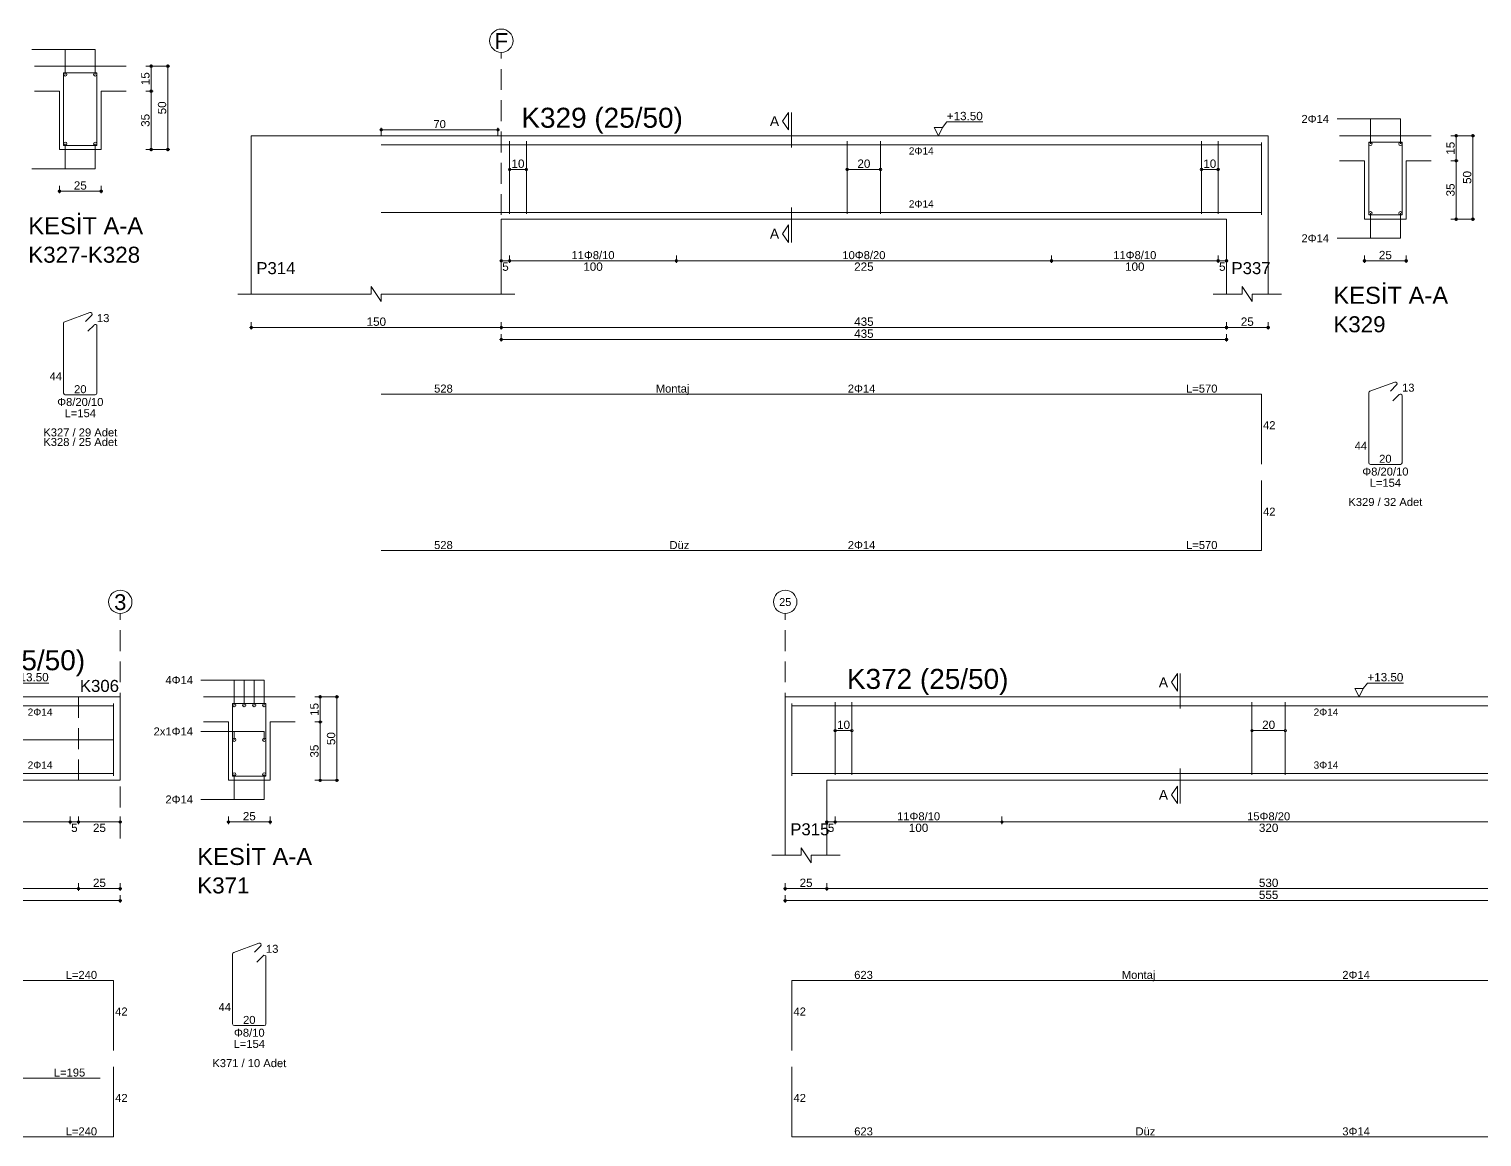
# Model space of a CAD drawing. Header units: millimetres. Extents: x 23801 to 80069, y 9628 to 14137.
# Drawn here: x 77034 to 78342, y 11961 to 12958 of the extents above; entities that cross this region are included whole.
import ezdxf

# ---------------------------------------------------------------- set-up
doc = ezdxf.new("R2010")
doc.units = ezdxf.units.MM
doc.linetypes.add('DASHDOT2', pattern=[12.7, 6.35, -3.175, 0, -3.175])
doc.linetypes.add('DASHED4', pattern=[18.75, 12.5, -6.25])
doc.layers.add('aks', color=251, linetype='DASHDOT2', lineweight=35)
for name, color, linetype in [('Donatı Topl. Uzun. Yazısı', 7, 'Continuous'), ('Donatı Uz. Yazısı', 7, 'Continuous'), ('Donatı Yazısı', 7, 'Continuous'), ('Donatı Çizgisi', 7, 'Continuous'), ('Kiriş', 7, 'Continuous'), ('Standart', 7, 'Continuous'), ('Ölçülendirme', 7, 'Continuous')]:
    doc.layers.add(name, color=color, linetype=linetype)
doc.styles.add('arial_1_18', font='arial.ttf', dxfattribs={"height": 0.2})

# ---------------------------------------------------------------- blocks, each defined once
blk = doc.blocks.new('IDE213Entity7542')
at = {"layer": 'Donatı Çizgisi', "color": 5, "linetype": 'Continuous', "lineweight": 5}
for points in [[(13728.21, 2039.2), (13728.21, 2082.8)], [(13728.21, 2082.8), (13748.21, 2082.8)], [(13748.21, 2039.2), (13748.21, 2082.8)], [(13728.21, 2039.2), (13748.21, 2039.2)], [(13728.89, 1933.44), (13743.89, 1938.91)], [(13741.32, 1933.59), (13744.96, 1937.23)], [(13728.21, 1890.62), (13728.21, 1932.49)], [(13742.7, 1927.68), (13746.47, 1931.46)], [(13748.21, 1890.62), (13748.21, 1930.74)], [(13729.23, 1889.6), (13747.19, 1889.6)]]:
    blk.add_lwpolyline(points, dxfattribs=at)
for centre in [(13729.21, 2081.8), (13747.21, 2081.8), (13729.21, 2040.2), (13747.21, 2040.2)]:
    blk.add_circle(centre, 1, dxfattribs=at)
for centre, start, end in [((13744.24, 1937.95), 315, 110), ((13729.23, 1932.49), 110, 180), ((13747.19, 1930.74), 0, 135), ((13729.23, 1890.62), 180, 270), ((13747.19, 1890.62), 270, 0)]:
    blk.add_arc(centre, 1.02, start, end, dxfattribs=at)
at = {"layer": 'Kiriş', "color": 1, "linetype": 'Continuous', "lineweight": 5}
for points in [[(13710.71, 2086.7), (13765.71, 2086.7)], [(13710.71, 2071.7), (13725.71, 2071.7)], [(13725.71, 2036.7), (13725.71, 2071.7)], [(13750.71, 2071.7), (13765.71, 2071.7)], [(13750.71, 2036.7), (13750.71, 2071.7)], [(13725.71, 2036.7), (13750.71, 2036.7)]]:
    blk.add_lwpolyline(points, dxfattribs=at)
at = {"layer": 'Ölçülendirme', "color": 1, "linetype": 'Continuous', "lineweight": 5}
for points in [[(13709.21, 2096.8), (13747.21, 2096.8)], [(13729.21, 2081.8), (13729.21, 2096.8)], [(13747.21, 2081.8), (13747.21, 2096.8)], [(13777.46, 2086.7), (13791.96, 2086.7)], [(13780.71, 2035.7), (13780.71, 2087.7)], [(13790.71, 2035.7), (13790.71, 2087.7)], [(13777.46, 2071.7), (13781.96, 2071.7)], [(13729.21, 2025.2), (13729.21, 2040.2)], [(13747.21, 2025.2), (13747.21, 2040.2)], [(13777.46, 2036.7), (13791.96, 2036.7)], [(13709.21, 2025.2), (13747.21, 2025.2)], [(13725.71, 2010.45), (13725.71, 2014.95)], [(13750.71, 2010.45), (13750.71, 2014.95)], [(13724.71, 2011.7), (13751.71, 2011.7)]]:
    blk.add_lwpolyline(points, dxfattribs=at)
for centre in [(13780.71, 2086.7), (13790.71, 2086.7), (13780.71, 2071.7), (13780.71, 2036.7), (13790.71, 2036.7), (13725.71, 2011.7), (13750.71, 2011.7)]:
    blk.add_circle(centre, 0.75, dxfattribs=at)
at = {"layer": 'Donatı Topl. Uzun. Yazısı', "color": 1, "linetype": 'Continuous', "lineweight": 5, "style": 'arial_1_18'}
blk.add_text('L=154', height=4.8, dxfattribs=at).set_placement((13728.8, 1876.16))
at = {"layer": 'Donatı Uz. Yazısı', "color": 1, "linetype": 'Continuous', "lineweight": 5, "style": 'arial_1_18'}
for s, p in [('13', (13748.21, 1933.2)), ('44', (13719.8, 1898.32)), ('20', (13734.49, 1890.56))]:
    blk.add_text(s, height=4.8, dxfattribs=at).set_placement(p)
at = {"layer": 'Donatı Yazısı', "color": 5, "linetype": 'Continuous', "lineweight": 5, "style": 'arial_1_18'}
for s, p in [('Φ8/20/10', (13724.35, 1882.88)), ('K327 / 29 Adet', (13716.03, 1864.64)), ('K328 / 25 Adet', (13716.03, 1858.88))]:
    blk.add_text(s, height=4.8, dxfattribs=at).set_placement(p)
at = {"layer": 'Kiriş', "color": 1, "linetype": 'Continuous', "lineweight": 5, "style": 'arial_1_18'}
for s, height, p in [('KESİT A-A', 10.2, (13707.01, 1985.9)), ('K327-K328', 9.6, (13707.01, 1968.82))]:
    blk.add_text(s, height=height, dxfattribs=at).set_placement(p)
at = {"layer": 'Ölçülendirme', "color": 1, "linetype": 'Continuous', "lineweight": 5, "style": 'arial_1_18'}
for s, p in [('15', (13779.75, 2075.32)), ('35', (13779.75, 2050.32)), ('50', (13789.75, 2057.82))]:
    blk.add_text(s, height=5, rotation=90, dxfattribs=at).set_placement(p)
blk.add_text('25', height=5, dxfattribs=at).set_placement((13734.33, 2012.66))
blk = doc.blocks.new('IDE213Entity7543')
at = {"layer": 'aks', "color": 30, "linetype": 'DASHED4', "lineweight": 5}
blk.add_lwpolyline([(13958.33, 2001.7), (13958.33, 2136.7)], dxfattribs=at)
at = {"layer": 'aks', "color": 1, "linetype": 'Continuous', "lineweight": 5}
blk.add_circle((13958.33, 2143.7), 7, dxfattribs=at)
at = {"layer": 'Donatı Çizgisi', "color": 5, "linetype": 'Continuous', "lineweight": 5}
for points in [[(13963.33, 2039.9), (13963.33, 2083.5)], [(13973.33, 2039.9), (13973.33, 2083.5)], [(14165.83, 2039.9), (14165.83, 2083.5)], [(14185.83, 2039.9), (14185.83, 2083.5)], [(14378.33, 2039.9), (14378.33, 2083.5)], [(14388.33, 2039.9), (14388.33, 2083.5)], [(13886.33, 2081.3), (14414.33, 2081.3)], [(14414.33, 2039.3), (14414.33, 2082.7)], [(14478.67, 2039.2), (14478.67, 2082.8)], [(14478.67, 2082.8), (14498.67, 2082.8)], [(14498.67, 2039.2), (14498.67, 2082.8)], [(13886.33, 2040.7), (14414.33, 2040.7)], [(14478.67, 2039.2), (14498.67, 2039.2)], [(14479.34, 1933.44), (14494.34, 1938.91)], [(14491.77, 1933.59), (14495.41, 1937.23)], [(13886.33, 1931.7), (14414.33, 1931.7)], [(14414.33, 1889.7), (14414.33, 1931.7)], [(14478.67, 1890.62), (14478.67, 1932.49)], [(14493.15, 1927.68), (14496.93, 1931.46)], [(14498.67, 1890.62), (14498.67, 1930.74)], [(14479.69, 1889.6), (14497.65, 1889.6)], [(14414.33, 1837.85), (14414.33, 1879.85)], [(13886.33, 1837.85), (14414.33, 1837.85)]]:
    blk.add_lwpolyline(points, dxfattribs=at)
for centre in [(14479.67, 2081.8), (14497.67, 2081.8), (14479.67, 2040.2), (14497.67, 2040.2)]:
    blk.add_circle(centre, 1, dxfattribs=at)
for centre, start, end in [((14494.69, 1937.95), 315, 110), ((14479.69, 1932.49), 110, 180), ((14497.65, 1930.74), 0, 135), ((14479.69, 1890.62), 180, 270), ((14497.65, 1890.62), 270, 0)]:
    blk.add_arc(centre, 1.02, start, end, dxfattribs=at)
at = {"layer": 'Kiriş', "color": 1, "linetype": 'Continuous', "lineweight": 5}
for points in [[(13808.33, 2086.7), (14418.33, 2086.7)], [(13808.33, 1991.7), (13808.33, 2086.7)], [(14418.33, 1991.7), (14418.33, 2086.7)], [(14461.17, 2086.7), (14516.17, 2086.7)], [(14461.17, 2071.7), (14476.17, 2071.7)], [(14476.17, 2036.7), (14476.17, 2071.7)], [(14501.17, 2071.7), (14516.17, 2071.7)], [(14501.17, 2036.7), (14501.17, 2071.7)], [(13958.33, 2036.7), (14393.33, 2036.7)], [(13958.33, 1991.7), (13958.33, 2036.7)], [(14393.33, 1991.7), (14393.33, 2036.7)], [(14476.17, 2036.7), (14501.17, 2036.7)], [(13886.33, 1987.2), (13880.33, 1996.2)], [(13880.33, 1991.7), (13880.33, 1996.2)], [(14408.83, 1987.2), (14402.83, 1996.2)], [(14402.83, 1991.7), (14402.83, 1996.2)], [(13800.33, 1991.7), (13880.33, 1991.7)], [(13886.33, 1991.7), (13966.33, 1991.7)], [(13886.33, 1987.2), (13886.33, 1991.7)], [(14385.33, 1991.7), (14402.83, 1991.7)], [(14408.83, 1991.7), (14426.33, 1991.7)], [(14408.83, 1987.2), (14408.83, 1991.7)]]:
    blk.add_lwpolyline(points, dxfattribs=at)
at = {"layer": 'Ölçülendirme', "color": 1, "linetype": 'Continuous', "lineweight": 5}
for points in [[(14127.08, 2095.45), (14130.58, 2100.7)], [(14130.58, 2090.2), (14130.58, 2100.7)], [(14132.33, 2079.7), (14132.33, 2100.7)], [(14130.58, 2090.2), (14127.08, 2095.45)], [(14223.08, 2091.7), (14225.58, 2095.03)], [(14225.58, 2095.03), (14247.14, 2095.03)], [(14459.67, 2096.8), (14497.67, 2096.8)], [(14479.67, 2081.8), (14479.67, 2096.8)], [(14497.67, 2081.8), (14497.67, 2096.8)], [(13885.33, 2090.3), (13957.33, 2090.3)], [(13886.33, 2087.05), (13886.33, 2091.55)], [(13956.33, 2087.05), (13956.33, 2091.55)], [(14220.58, 2086.7), (14218.08, 2091.7)], [(14218.08, 2091.7), (14223.08, 2091.7)], [(14223.08, 2091.7), (14220.58, 2086.7)], [(14220.58, 2086.7), (14220.58, 2086.7)], [(14527.92, 2086.7), (14542.42, 2086.7)], [(14531.17, 2035.7), (14531.17, 2087.7)], [(14541.17, 2035.7), (14541.17, 2087.7)], [(13963.33, 2066.5), (13973.33, 2066.5)], [(14165.83, 2066.5), (14185.83, 2066.5)], [(14378.33, 2066.5), (14388.33, 2066.5)], [(14527.92, 2071.7), (14532.42, 2071.7)], [(14132.33, 2022.7), (14132.33, 2043.7)], [(14479.67, 2025.2), (14479.67, 2040.2)], [(14497.67, 2025.2), (14497.67, 2040.2)], [(14127.08, 2027.95), (14130.58, 2033.2)], [(14130.58, 2022.7), (14130.58, 2033.2)], [(14527.92, 2036.7), (14542.42, 2036.7)], [(14130.58, 2022.7), (14127.08, 2027.95)], [(14459.67, 2025.2), (14497.67, 2025.2)], [(13958.33, 2010.45), (13958.33, 2014.95)], [(13963.33, 2010.45), (13963.33, 2014.95)], [(14063.33, 2010.45), (14063.33, 2014.95)], [(14288.33, 2010.45), (14288.33, 2014.95)], [(14388.33, 2010.45), (14388.33, 2014.95)], [(14393.33, 2010.45), (14393.33, 2014.95)], [(14476.17, 2010.45), (14476.17, 2014.95)], [(14501.17, 2010.45), (14501.17, 2014.95)], [(13957.33, 2011.7), (14394.33, 2011.7)], [(14475.17, 2011.7), (14502.17, 2011.7)], [(13807.33, 1971.7), (14419.33, 1971.7)], [(13808.33, 1970.45), (13808.33, 1974.95)], [(13958.33, 1970.45), (13958.33, 1974.95)], [(14393.33, 1970.45), (14393.33, 1974.95)], [(14418.33, 1970.45), (14418.33, 1974.95)], [(13957.33, 1964.5), (14394.33, 1964.5)], [(13958.33, 1963.25), (13958.33, 1967.75)], [(14393.33, 1963.25), (14393.33, 1967.75)]]:
    blk.add_lwpolyline(points, dxfattribs=at)
for centre in [(13886.33, 2090.3), (13956.33, 2090.3), (14531.17, 2086.7), (14541.17, 2086.7), (13963.33, 2066.5), (13973.33, 2066.5), (14165.83, 2066.5), (14185.83, 2066.5), (14378.33, 2066.5), (14388.33, 2066.5), (14531.17, 2071.7), (14531.17, 2036.7), (14541.17, 2036.7), (13958.33, 2011.7), (13963.33, 2011.7), (13963.33, 2011.7), (14063.33, 2011.7), (14063.33, 2011.7), (14288.33, 2011.7), (14288.33, 2011.7), (14388.33, 2011.7), (14388.33, 2011.7), (14393.33, 2011.7), (14476.17, 2011.7), (14501.17, 2011.7), (13808.33, 1971.7), (13958.33, 1971.7), (13958.33, 1971.7), (14393.33, 1971.7), (14393.33, 1971.7), (14418.33, 1971.7), (13958.33, 1964.5), (14393.33, 1964.5)]:
    blk.add_circle(centre, 0.75, dxfattribs=at)
at = {"layer": 'aks', "color": 1, "linetype": 'Continuous', "lineweight": 5, "style": 'arial_1_18'}
blk.add_text('F', height=9.45, dxfattribs=at).set_placement((13954.3, 2138.82))
at = {"layer": 'Donatı Topl. Uzun. Yazısı', "color": 1, "linetype": 'Continuous', "lineweight": 5, "style": 'arial_1_18'}
for s, p in [('L=570', (14369.1, 1932.66)), ('L=154', (14479.25, 1876.16)), ('L=570', (14369.1, 1838.81))]:
    blk.add_text(s, height=4.8, dxfattribs=at).set_placement(p)
at = {"layer": 'Donatı Uz. Yazısı', "color": 1, "linetype": 'Continuous', "lineweight": 5, "style": 'arial_1_18'}
for s, p in [('528', (13918.01, 1932.66)), ('13', (14498.67, 1933.2)), ('42', (14415.29, 1910.7)), ('44', (14470.25, 1898.32)), ('20', (14484.94, 1890.56)), ('42', (14415.29, 1858.85)), ('528', (13918.01, 1838.81))]:
    blk.add_text(s, height=4.8, dxfattribs=at).set_placement(p)
at = {"layer": 'Donatı Yazısı', "color": 5, "linetype": 'Continuous', "lineweight": 5, "style": 'arial_1_18'}
for s, p in [('2Φ14', (14438.33, 2094.4)), ('2Φ14', (14438.33, 2022.8)), ('2Φ14', (14166.17, 1932.66)), ('Φ8/20/10', (14474.81, 1882.88)), ('K329 / 32 Adet', (14466.48, 1864.64)), ('2Φ14', (14166.17, 1838.81))]:
    blk.add_text(s, height=4.8, dxfattribs=at).set_placement(p)
for p in [(14202.79, 2075.42), (14202.79, 2043.66)]:
    blk.add_text('2Φ14', height=4.32, rotation=360, dxfattribs=at).set_placement(p)
at = {"layer": 'Donatı Yazısı', "color": 1, "linetype": 'Continuous', "lineweight": 5, "style": 'arial_1_18'}
for s, p in [('Montaj', (14051, 1932.66)), ('Düz', (14059.21, 1838.81))]:
    blk.add_text(s, height=4.8, dxfattribs=at).set_placement(p)
at = {"layer": 'Kiriş', "color": 1, "linetype": 'Continuous', "lineweight": 5, "style": 'arial_1_18'}
for s, height, p in [('K329 (25/50)', 12, (13970.33, 2091.5)), ('P314', 7.2, (13811.33, 2003.7)), ('P337', 7.2, (14396.33, 2003.7)), ('KESİT A-A', 10.2, (14457.47, 1985.9)), ('K329', 9.6, (14457.47, 1968.82))]:
    blk.add_text(s, height=height, dxfattribs=at).set_placement(p)
at = {"layer": 'Ölçülendirme', "color": 1, "linetype": 'Continuous', "lineweight": 5, "style": 'arial_1_18'}
for s, height, p in [('+13.50', 5, (14225.58, 2096.03)), ('70', 4.8, (13917.6, 2091.3)), ('A', 5.95, (14119.44, 2092.48)), ('A', 5.95, (14119.44, 2024.98)), ('25', 5, (14484.78, 2012.66)), ('5', 5, (13958.89, 2005.7)), ('100', 5, (14007.51, 2005.7)), ('225', 5, (14170.01, 2005.7)), ('100', 5, (14332.51, 2005.7)), ('5', 5, (14388.89, 2005.7)), ('150', 5, (13877.51, 1972.7)), ('435', 5, (14170.01, 1972.7)), ('435', 5, (14170.01, 1965.5)), ('25', 5, (14401.95, 1972.7))]:
    blk.add_text(s, height=height, dxfattribs=at).set_placement(p)
for s, rotation, p in [('15', 90, (14530.21, 2075.32)), ('10', 360, (13964.45, 2067.46)), ('20', 360, (14171.95, 2067.46)), ('10', 360, (14379.45, 2067.46)), ('35', 90, (14530.21, 2050.32)), ('50', 90, (14540.21, 2057.82))]:
    blk.add_text(s, height=5, rotation=rotation, dxfattribs=at).set_placement(p)
at = {"layer": 'Ölçülendirme', "color": 5, "linetype": 'Continuous', "lineweight": 5, "style": 'arial_1_18'}
for s, p in [('11Φ8/10', (14000.4, 2012.7)), ('10Φ8/20', (14162.9, 2012.7)), ('11Φ8/10', (14325.4, 2012.7))]:
    blk.add_text(s, height=4.8, dxfattribs=at).set_placement(p)
blk = doc.blocks.new('IDE213Entity7573')
at = {"layer": 'aks', "color": 30, "linetype": 'DASHED4', "lineweight": 5}
for points in [[(13595.45, 1648.65), (13595.45, 1783.65)], [(13725.45, 1648.65), (13725.45, 1783.65)], [(13595.45, 1587.65), (13595.45, 1598.65)]]:
    blk.add_lwpolyline(points, dxfattribs=at)
at = {"layer": 'aks', "color": 1, "linetype": 'Continuous', "lineweight": 5}
for centre in [(13595.45, 1790.65), (13725.45, 1790.65)]:
    blk.add_circle(centre, 7, dxfattribs=at)
at = {"layer": 'Donatı Çizgisi', "color": 5, "linetype": 'Continuous', "lineweight": 5}
for points in [[(13523.45, 1728.25), (13721.45, 1728.25)], [(13525.45, 1726.25), (13665.45, 1726.25)], [(13642.95, 1686.85), (13642.95, 1730.45)], [(13652.95, 1686.85), (13652.95, 1730.45)], [(13721.45, 1686.25), (13721.45, 1729.65)], [(13792.87, 1686.15), (13792.87, 1729.75)], [(13792.87, 1729.75), (13812.87, 1729.75)], [(13812.87, 1686.15), (13812.87, 1729.75)], [(13525.95, 1707.95), (13720.95, 1707.95)], [(13523.45, 1687.65), (13721.45, 1687.65)], [(13792.87, 1686.15), (13812.87, 1686.15)], [(13525.45, 1578.65), (13665.45, 1578.65)], [(13792.87, 1537.57), (13792.87, 1579.44)], [(13793.54, 1580.39), (13808.55, 1585.86)], [(13805.98, 1580.54), (13809.62, 1584.18)], [(13807.36, 1574.63), (13811.13, 1578.41)], [(13812.87, 1537.57), (13812.87, 1577.69)], [(13523.45, 1563.55), (13721.45, 1563.55)], [(13721.45, 1521.55), (13721.45, 1563.55)], [(13793.89, 1536.55), (13811.85, 1536.55)], [(13721.45, 1469.7), (13721.45, 1511.7)], [(13533.45, 1505), (13713.45, 1505)], [(13523.45, 1469.7), (13721.45, 1469.7)]]:
    blk.add_lwpolyline(points, dxfattribs=at)
for centre in [(13793.87, 1728.75), (13799.87, 1728.75), (13805.87, 1728.75), (13811.87, 1728.75), (13793.87, 1707.95), (13811.87, 1707.95), (13793.87, 1687.15), (13811.87, 1687.15)]:
    blk.add_circle(centre, 1, dxfattribs=at)
for centre, start, end in [((13793.89, 1579.44), 110, 180), ((13808.9, 1584.9), 315, 110), ((13811.85, 1577.69), 0, 135), ((13793.89, 1537.57), 180, 270), ((13811.85, 1537.57), 270, 0)]:
    blk.add_arc(centre, 1.02, start, end, dxfattribs=at)
at = {"layer": 'Kiriş', "color": 1, "linetype": 'Continuous', "lineweight": 5}
for points in [[(13445.45, 1733.65), (13725.45, 1733.65)], [(13445.45, 1638.65), (13445.45, 1733.65)], [(13725.45, 1683.65), (13725.45, 1733.65)], [(13775.37, 1733.65), (13830.37, 1733.65)], [(13775.37, 1718.65), (13790.37, 1718.65)], [(13790.37, 1683.65), (13790.37, 1718.65)], [(13815.37, 1718.65), (13830.37, 1718.65)], [(13815.37, 1683.65), (13815.37, 1718.65)], [(13595.45, 1683.65), (13725.45, 1683.65)], [(13595.45, 1638.65), (13595.45, 1683.65)], [(13790.37, 1683.65), (13815.37, 1683.65)], [(13437.45, 1638.65), (13517.45, 1638.65)], [(13523.45, 1634.15), (13517.45, 1643.15)], [(13517.45, 1638.65), (13517.45, 1643.15)], [(13523.45, 1638.65), (13603.45, 1638.65)], [(13523.45, 1634.15), (13523.45, 1638.65)]]:
    blk.add_lwpolyline(points, dxfattribs=at)
at = {"layer": 'Kiriş', "color": 1, "linetype": 'DASHED4', "lineweight": 5}
for points in [[(13700.45, 1683.65), (13700.45, 1733.65)], [(13725.45, 1683.65), (13725.45, 1733.65)]]:
    blk.add_lwpolyline(points, dxfattribs=at)
at = {"layer": 'Ölçülendirme', "color": 1, "linetype": 'Continuous', "lineweight": 5}
for points in [[(13632.2, 1742.4), (13635.7, 1747.65)], [(13635.7, 1737.15), (13635.7, 1747.65)], [(13637.45, 1726.65), (13637.45, 1747.65)], [(13773.87, 1743.75), (13811.87, 1743.75)], [(13793.87, 1728.75), (13793.87, 1743.75)], [(13799.87, 1728.75), (13799.87, 1743.75)], [(13805.87, 1728.75), (13805.87, 1743.75)], [(13811.87, 1728.75), (13811.87, 1743.75)], [(13522.45, 1737.25), (13594.45, 1737.25)], [(13523.45, 1734), (13523.45, 1738.5)], [(13593.45, 1734), (13593.45, 1738.5)], [(13635.7, 1737.15), (13632.2, 1742.4)], [(13655.95, 1733.65), (13653.45, 1738.65)], [(13653.45, 1738.65), (13658.45, 1738.65)], [(13658.45, 1738.65), (13655.95, 1733.65)], [(13658.45, 1738.65), (13660.95, 1741.98)], [(13660.95, 1741.98), (13682.51, 1741.98)], [(13845.37, 1682.65), (13845.37, 1734.65)], [(13855.37, 1682.65), (13855.37, 1734.65)], [(13655.95, 1733.65), (13655.95, 1733.65)], [(13842.12, 1733.65), (13856.62, 1733.65)], [(13842.12, 1718.65), (13846.62, 1718.65)], [(13642.95, 1713.45), (13652.95, 1713.45)], [(13773.87, 1712.95), (13811.87, 1712.95)], [(13793.87, 1707.95), (13793.87, 1712.95)], [(13811.87, 1707.95), (13811.87, 1712.95)], [(13637.45, 1669.65), (13637.45, 1690.65)], [(13793.87, 1672.15), (13793.87, 1687.15)], [(13811.87, 1672.15), (13811.87, 1687.15)], [(13842.12, 1683.65), (13856.62, 1683.65)], [(13632.2, 1674.9), (13635.7, 1680.15)], [(13635.7, 1669.65), (13632.2, 1674.9)], [(13635.7, 1669.65), (13635.7, 1680.15)], [(13773.87, 1672.15), (13811.87, 1672.15)], [(13594.45, 1658.65), (13726.45, 1658.65)], [(13595.45, 1657.4), (13595.45, 1661.9)], [(13600.45, 1657.4), (13600.45, 1661.9)], [(13695.45, 1657.4), (13695.45, 1661.9)], [(13700.45, 1657.4), (13700.45, 1661.9)], [(13725.45, 1657.4), (13725.45, 1661.9)], [(13789.37, 1658.65), (13816.37, 1658.65)], [(13790.37, 1657.4), (13790.37, 1661.9)], [(13815.37, 1657.4), (13815.37, 1661.9)], [(13445.45, 1617.4), (13445.45, 1621.9)], [(13595.45, 1617.4), (13595.45, 1621.9)], [(13700.45, 1617.4), (13700.45, 1621.9)], [(13725.45, 1617.4), (13725.45, 1621.9)], [(13444.45, 1618.65), (13726.45, 1618.65)], [(13595.45, 1610.2), (13595.45, 1614.7)], [(13725.45, 1610.2), (13725.45, 1614.7)], [(13594.45, 1611.45), (13726.45, 1611.45)], [(13524.45, 1587.65), (13596.45, 1587.65)], [(13525.45, 1586.4), (13525.45, 1590.9)], [(13594.45, 1587.65), (13666.45, 1587.65)], [(13595.45, 1586.4), (13595.45, 1590.9)], [(13595.45, 1586.4), (13595.45, 1590.9)], [(13665.45, 1586.4), (13665.45, 1590.9)]]:
    blk.add_lwpolyline(points, dxfattribs=at)
for centre in [(13523.45, 1737.25), (13593.45, 1737.25), (13845.37, 1733.65), (13855.37, 1733.65), (13845.37, 1718.65), (13642.95, 1713.45), (13652.95, 1713.45), (13845.37, 1683.65), (13855.37, 1683.65), (13595.45, 1658.65), (13600.45, 1658.65), (13600.45, 1658.65), (13695.45, 1658.65), (13695.45, 1658.65), (13700.45, 1658.65), (13700.45, 1658.65), (13725.45, 1658.65), (13790.37, 1658.65), (13815.37, 1658.65), (13445.45, 1618.65), (13595.45, 1618.65), (13595.45, 1618.65), (13700.45, 1618.65), (13700.45, 1618.65), (13725.45, 1618.65), (13595.45, 1611.45), (13725.45, 1611.45), (13525.45, 1587.65), (13595.45, 1587.65), (13595.45, 1587.65), (13665.45, 1587.65)]:
    blk.add_circle(centre, 0.75, dxfattribs=at)
at = {"layer": 'aks', "color": 1, "linetype": 'Continuous', "lineweight": 5, "style": 'arial_1_18'}
for s, p in [('6', (13591.78, 1785.77)), ('3', (13721.78, 1785.77))]:
    blk.add_text(s, height=9.45, dxfattribs=at).set_placement(p)
at = {"layer": 'Donatı Topl. Uzun. Yazısı', "color": 1, "linetype": 'Continuous', "lineweight": 5, "style": 'arial_1_18'}
for s, p in [('L=140', (13639.62, 1579.61)), ('L=240', (13692.72, 1564.51)), ('L=154', (13793.45, 1523.11)), ('L=195', (13685.62, 1505.96)), ('L=240', (13692.72, 1470.66))]:
    blk.add_text(s, height=4.8, dxfattribs=at).set_placement(p)
at = {"layer": 'Donatı Uz. Yazısı', "color": 1, "linetype": 'Continuous', "lineweight": 5, "style": 'arial_1_18'}
for s, p in [('13', (13812.87, 1580.15)), ('198', (13535.33, 1564.51)), ('42', (13722.41, 1542.55)), ('44', (13784.45, 1545.27)), ('20', (13799.14, 1537.51)), ('42', (13722.41, 1490.7)), ('198', (13535.33, 1470.66))]:
    blk.add_text(s, height=4.8, dxfattribs=at).set_placement(p)
at = {"layer": 'Donatı Yazısı', "color": 5, "linetype": 'Continuous', "lineweight": 5, "style": 'arial_1_18'}
for s, height, p in [('4Φ14', 4.8, (13752.54, 1741.35)), ('2Φ14 İlave', 4.32, (13566.14, 1720.97)), ('2x1Φ14', 4.8, (13745.45, 1710.55)), ('2Φ14', 4.8, (13752.54, 1669.75)), ('2Φ14', 4.8, (13599.65, 1579.61)), ('2Φ14', 4.8, (13628.39, 1564.51)), ('Φ8/10', 4.8, (13793.67, 1529.83)), ('K371 / 10 Adet', 4.8, (13780.69, 1511.59)), ('2x1Φ14', 4.8, (13628.85, 1505.96)), ('2Φ14', 4.8, (13628.39, 1470.66))]:
    blk.add_text(s, height=height, dxfattribs=at).set_placement(p)
for p in [(13669.91, 1722.37), (13611.11, 1708.91), (13669.91, 1690.61)]:
    blk.add_text('2Φ14', height=4.32, rotation=360, dxfattribs=at).set_placement(p)
at = {"layer": 'Donatı Yazısı', "color": 1, "linetype": 'Continuous', "lineweight": 5, "style": 'arial_1_18'}
for s, p in [('İlave', (13560.29, 1579.61)), ('Montaj', (13572.62, 1564.51)), ('Gövde', (13576.7, 1505.96)), ('Düz', (13580.83, 1470.66))]:
    blk.add_text(s, height=4.8, dxfattribs=at).set_placement(p)
at = {"layer": 'Kiriş', "color": 1, "linetype": 'Continuous', "lineweight": 5, "style": 'arial_1_18'}
for s, height, p in [('K371 (25/50)', 12, (13607.45, 1749.65)), ('K306', 7.2, (13701.21, 1736.65)), ('P342', 7.2, (13448.45, 1650.65)), ('KESİT A-A', 10.2, (13771.67, 1632.85)), ('K371', 9.6, (13771.67, 1615.77))]:
    blk.add_text(s, height=height, dxfattribs=at).set_placement(p)
at = {"layer": 'Ölçülendirme', "color": 1, "linetype": 'Continuous', "lineweight": 5, "style": 'arial_1_18'}
for s, height, p in [('A', 5.95, (13624.56, 1739.42)), ('+13.50', 5, (13660.95, 1742.98)), ('70', 4.8, (13554.72, 1738.25)), ('A', 5.95, (13624.56, 1671.92)), ('5', 5, (13596.01, 1652.65)), ('95', 5, (13644.07, 1652.65)), ('5', 5, (13696.01, 1652.65)), ('25', 5, (13709.07, 1652.65)), ('25', 5, (13798.99, 1659.61)), ('150', 5, (13514.63, 1619.65)), ('105', 5, (13642.13, 1619.65)), ('25', 5, (13709.07, 1619.65)), ('130', 5, (13642.13, 1612.45))]:
    blk.add_text(s, height=height, dxfattribs=at).set_placement(p)
for s, rotation, p in [('15', 90, (13844.41, 1722.27)), ('10', 360, (13644.07, 1714.41)), ('50', 90, (13854.41, 1704.77)), ('35', 90, (13844.41, 1697.27))]:
    blk.add_text(s, height=5, rotation=rotation, dxfattribs=at).set_placement(p)
at = {"layer": 'Ölçülendirme', "color": 5, "linetype": 'Continuous', "lineweight": 5, "style": 'arial_1_18'}
for s, p in [('10Φ8/10', (13635.02, 1659.65)), ('70', (13556.72, 1588.65)), ('70', (13626.72, 1588.65))]:
    blk.add_text(s, height=4.8, dxfattribs=at).set_placement(p)
blk = doc.blocks.new('IDE213Entity7574')
at = {"layer": 'aks', "color": 30, "linetype": 'DASHED4', "lineweight": 5}
blk.add_lwpolyline([(14124.38, 1648.65), (14124.38, 1783.65)], dxfattribs=at)
at = {"layer": 'aks', "color": 1, "linetype": 'Continuous', "lineweight": 5}
blk.add_circle((14124.38, 1790.65), 7, dxfattribs=at)
at = {"layer": 'Donatı Çizgisi', "color": 5, "linetype": 'Continuous', "lineweight": 5}
for points in [[(14128.38, 1686.25), (14128.38, 1729.65)], [(14128.38, 1728.25), (14751.38, 1728.25)], [(14154.38, 1686.85), (14154.38, 1730.45)], [(14164.38, 1686.85), (14164.38, 1730.45)], [(14404.38, 1686.85), (14404.38, 1730.45)], [(14424.38, 1686.85), (14424.38, 1730.45)], [(14128.38, 1687.65), (14751.38, 1687.65)], [(14128.38, 1521.55), (14128.38, 1563.55)], [(14128.38, 1563.55), (14751.38, 1563.55)], [(14128.38, 1469.7), (14128.38, 1511.7)], [(14128.38, 1469.7), (14751.38, 1469.7)]]:
    blk.add_lwpolyline(points, dxfattribs=at)
at = {"layer": 'Kiriş', "color": 1, "linetype": 'Continuous', "lineweight": 5}
for points in [[(14124.38, 1638.65), (14124.38, 1733.65)], [(14124.38, 1733.65), (14679.38, 1733.65)], [(14149.38, 1683.65), (14679.38, 1683.65)], [(14149.38, 1638.65), (14149.38, 1683.65)], [(14116.38, 1638.65), (14133.88, 1638.65)], [(14139.88, 1634.15), (14133.88, 1643.15)], [(14133.88, 1638.65), (14133.88, 1643.15)], [(14139.88, 1638.65), (14157.38, 1638.65)], [(14139.88, 1634.15), (14139.88, 1638.65)]]:
    blk.add_lwpolyline(points, dxfattribs=at)
at = {"layer": 'Ölçülendirme', "color": 1, "linetype": 'Continuous', "lineweight": 5}
for points in [[(14356.13, 1742.4), (14359.63, 1747.65)], [(14359.63, 1737.15), (14359.63, 1747.65)], [(14361.38, 1726.65), (14361.38, 1747.65)], [(14359.63, 1737.15), (14356.13, 1742.4)], [(14468.63, 1733.65), (14466.13, 1738.65)], [(14466.13, 1738.65), (14471.13, 1738.65)], [(14471.13, 1738.65), (14468.63, 1733.65)], [(14471.13, 1738.65), (14473.63, 1741.98)], [(14473.63, 1741.98), (14495.19, 1741.98)], [(14468.63, 1733.65), (14468.63, 1733.65)], [(14154.38, 1713.45), (14164.38, 1713.45)], [(14404.38, 1713.45), (14424.38, 1713.45)], [(14361.38, 1669.65), (14361.38, 1690.65)], [(14356.13, 1674.9), (14359.63, 1680.15)], [(14359.63, 1669.65), (14356.13, 1674.9)], [(14359.63, 1669.65), (14359.63, 1680.15)], [(14148.38, 1658.65), (14680.38, 1658.65)], [(14149.38, 1657.4), (14149.38, 1661.9)], [(14154.38, 1657.4), (14154.38, 1661.9)], [(14254.38, 1657.4), (14254.38, 1661.9)], [(14124.38, 1617.4), (14124.38, 1621.9)], [(14149.38, 1617.4), (14149.38, 1621.9)], [(14123.38, 1618.65), (14935.38, 1618.65)], [(14124.38, 1610.2), (14124.38, 1614.7)], [(14123.38, 1611.45), (14680.38, 1611.45)]]:
    blk.add_lwpolyline(points, dxfattribs=at)
for centre in [(14154.38, 1713.45), (14164.38, 1713.45), (14404.38, 1713.45), (14424.38, 1713.45), (14149.38, 1658.65), (14154.38, 1658.65), (14154.38, 1658.65), (14254.38, 1658.65), (14254.38, 1658.65), (14124.38, 1618.65), (14149.38, 1618.65), (14149.38, 1618.65), (14124.38, 1611.45)]:
    blk.add_circle(centre, 0.75, dxfattribs=at)
at = {"layer": 'aks', "color": 1, "linetype": 'Continuous', "lineweight": 5, "style": 'arial_1_18'}
blk.add_text('25', height=4.725, dxfattribs=at).set_placement((14120.71, 1788.21))
at = {"layer": 'Donatı Uz. Yazısı', "color": 1, "linetype": 'Continuous', "lineweight": 5, "style": 'arial_1_18'}
for s, p in [('623', (14165.76, 1564.51)), ('42', (14129.34, 1542.55)), ('42', (14129.34, 1490.7)), ('623', (14165.76, 1470.66))]:
    blk.add_text(s, height=4.8, dxfattribs=at).set_placement(p)
at = {"layer": 'Donatı Yazısı', "color": 5, "linetype": 'Continuous', "lineweight": 5, "style": 'arial_1_18'}
for s, p in [('2Φ14', (14441.34, 1722.37)), ('3Φ14', (14441.34, 1690.61))]:
    blk.add_text(s, height=4.32, rotation=360, dxfattribs=at).set_placement(p)
at = {"layer": 'Donatı Yazısı', "color": 1, "linetype": 'Continuous', "lineweight": 5, "style": 'arial_1_18'}
for s, p in [('Montaj', (14326.3, 1564.51)), ('Düz', (14334.51, 1470.66))]:
    blk.add_text(s, height=4.8, dxfattribs=at).set_placement(p)
at = {"layer": 'Donatı Yazısı', "color": 5, "linetype": 'Continuous', "lineweight": 5, "style": 'arial_1_18'}
for s, p in [('2Φ14', (14458.57, 1564.51)), ('3Φ14', (14458.57, 1470.66))]:
    blk.add_text(s, height=4.8, dxfattribs=at).set_placement(p)
at = {"layer": 'Kiriş', "color": 1, "linetype": 'Continuous', "lineweight": 5, "style": 'arial_1_18'}
for s, height, p in [('K372 (25/50)', 12, (14161.38, 1738.45)), ('P315', 7.2, (14127.38, 1650.65))]:
    blk.add_text(s, height=height, dxfattribs=at).set_placement(p)
at = {"layer": 'Ölçülendirme', "color": 1, "linetype": 'Continuous', "lineweight": 5, "style": 'arial_1_18'}
for s, height, p in [('A', 5.95, (14348.49, 1739.42)), ('+13.50', 5, (14473.63, 1742.98)), ('A', 5.95, (14348.49, 1671.92)), ('5', 5, (14149.94, 1652.65)), ('100', 5, (14198.55, 1652.65)), ('320', 5, (14408.55, 1652.65)), ('25', 5, (14132.99, 1619.65)), ('530', 5, (14408.55, 1619.65)), ('555', 5, (14408.55, 1612.45))]:
    blk.add_text(s, height=height, dxfattribs=at).set_placement(p)
for s, p in [('10', (14155.49, 1714.41)), ('20', (14410.49, 1714.41))]:
    blk.add_text(s, height=5, rotation=360, dxfattribs=at).set_placement(p)
at = {"layer": 'Ölçülendirme', "color": 5, "linetype": 'Continuous', "lineweight": 5, "style": 'arial_1_18'}
for s, p in [('11Φ8/10', (14191.45, 1659.65)), ('15Φ8/20', (14401.45, 1659.65))]:
    blk.add_text(s, height=4.8, dxfattribs=at).set_placement(p)

msp = doc.modelspace()

# ---------------------------------------------------------------- block references
at = {"layer": 'Standart', "xscale": 1.5, "yscale": 1.5, "zscale": 1.5}
for name, p in [('IDE213Entity7542', (56473, 9794.3)), ('IDE213Entity7543', (56521.7, 9731.7)), ('IDE213Entity7573', (56528.1, 9756.4)), ('IDE213Entity7574', (56528.1, 9756.4))]:
    msp.add_blockref(name, p, dxfattribs=at)

doc.saveas('drawing.dxf')
